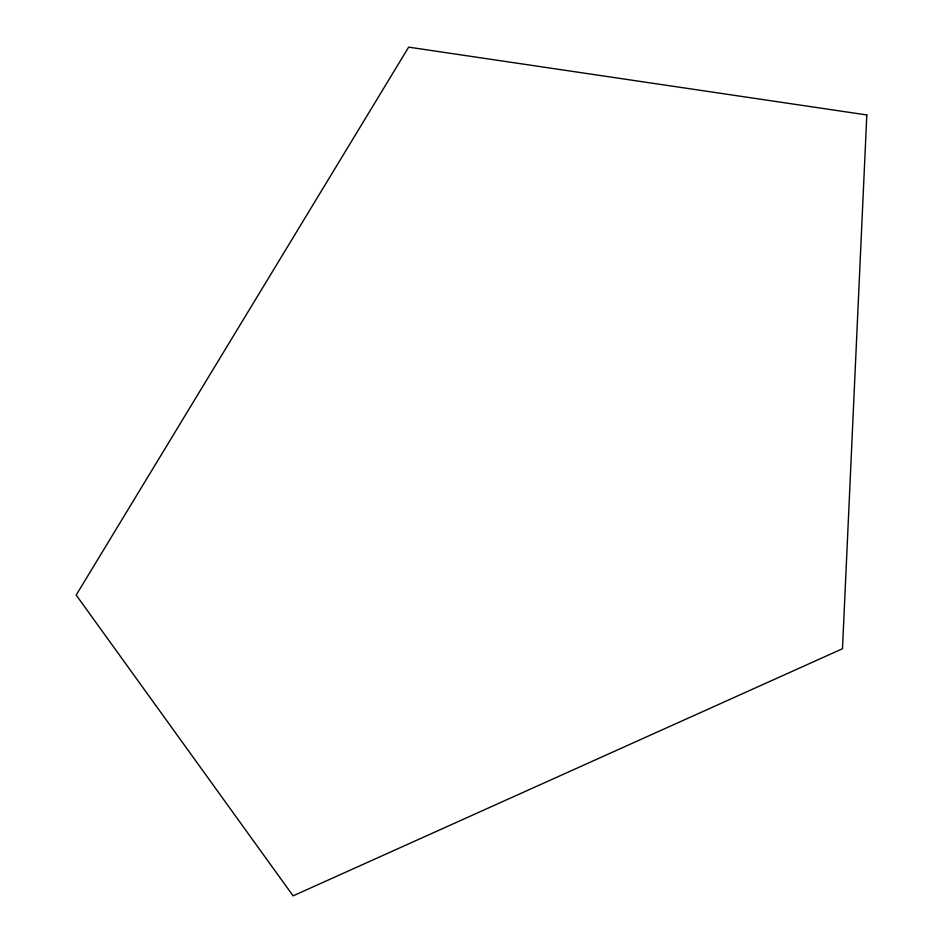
<?xml version="1.0" encoding="UTF-8"?>
<svg xmlns="http://www.w3.org/2000/svg" width="943" height="943" viewBox="0 0 943 943"><rect width="100%" height="100%" fill="white"/><g stroke="black" fill="none" stroke-linecap="round" stroke-linejoin="round"><path stroke-width="1.41" d="M866.817 114.952L842.488 648.737L293.096 895.85L76.183 595.057L408.661 47.15L866.817 114.952"/></g></svg>
